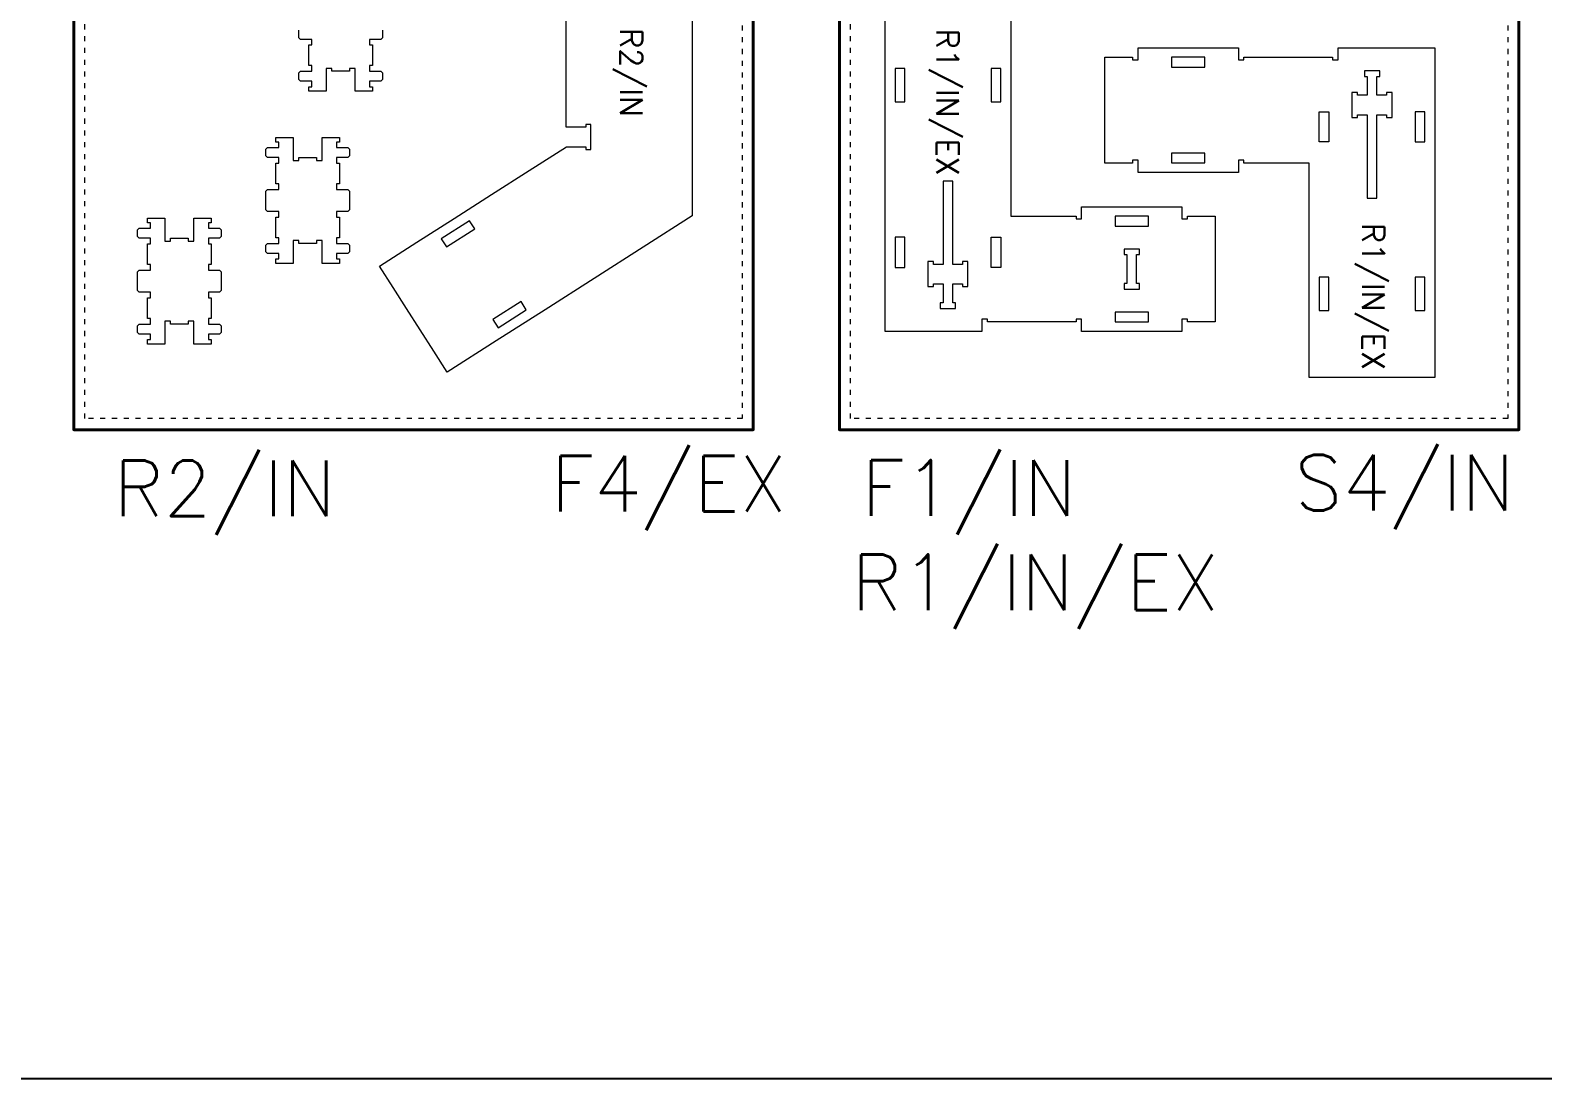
# Model space of a CAD drawing. Header units: millimetres. Extents: x 481 to 28351, y -1147 to 6765.
# Drawn here: x 4012 to 6727, y 2878 to 4761 of the extents above; entities that cross this region are included whole.
import ezdxf

# ---------------------------------------------------------------- set-up
doc = ezdxf.new("R2010")
doc.units = ezdxf.units.MM
doc.linetypes.add('DGN Style 5', pattern=[21.175771, 9.07533, -12.10044])
for name, color, linetype, lineweight in [('00_NOPRINT_TEXT', 7, 'Continuous', 0), ('0_NOPRINT_TOLERANCE', 7, 'DGN Style 5', 0), ('BOARD_18MM_BIRCH-PLY', 73, 'Continuous', 40), ('CUTOUT_18MM_INSIDE', 151, 'Continuous', 0), ('CUTOUT_18MM_OUTSIDE', 201, 'Continuous', 0)]:
    doc.layers.add(name, color=color, linetype=linetype, lineweight=lineweight)
doc.layers.add('1_ANYTOOL_1MMDEEP_INSIDE', color=2, linetype='Continuous')
doc.styles.get("Standard").update_dxf_attribs({"font": 'romans.shx', "bigfont": 'hztxt.shx'})

msp = doc.modelspace()

# ---------------------------------------------------------------- linework, layer by layer
msp.add_lwpolyline([(480.7, 6764.9), (28350.7, 6764.9), (28350.7, 2878.4), (480.7, 2878.4)], close=True)
at = {"layer": '0_NOPRINT_TOLERANCE'}
for points in [[(4109.7, 6463.6), (5289.7, 6463.6), (5289.7, 4063.6), (4109.7, 4063.6)], [(4109.7, 6463.6), (5289.7, 6463.6), (5289.7, 4063.6), (4109.7, 4063.6)], [(5484.3, 6463.6), (6664.3, 6463.6), (6664.3, 4063.6), (5484.3, 4063.6)], [(5484.3, 6463.6), (6664.3, 6463.6), (6664.3, 4063.6), (5484.3, 4063.6)]]:
    msp.add_lwpolyline(points, close=True, dxfattribs=at)
at = {"layer": 'BOARD_18MM_BIRCH-PLY'}
for points in [[(4089.7, 6483.6), (5309.7, 6483.6), (5309.7, 4043.6), (4089.7, 4043.6), (4089.7, 6483.6)], [(5464.3, 6483.6), (6684.3, 6483.6), (6684.3, 4043.6), (5464.3, 4043.6), (5464.3, 6483.6)]]:
    msp.add_lwpolyline(points, dxfattribs=at)
at = {"layer": 'CUTOUT_18MM_INSIDE'}
for points in [[(6060.6, 4712.2), (6060.6, 4708.6), (6060.6, 4705.2), (6060.6, 4701.9), (6060.6, 4698.3), (6060.6, 4694.7), (6072.6, 4694.7), (6084.6, 4694.7), (6096.6, 4694.7), (6108.6, 4694.7), (6120.6, 4694.7), (6120.6, 4698.3), (6120.6, 4701.9), (6120.6, 4705.2), (6120.6, 4708.6), (6120.6, 4712.2), (6108.6, 4712.2), (6096.6, 4712.2), (6084.6, 4712.2), (6072.6, 4712.2)], [(5582, 4632), (5582, 4644), (5582, 4656), (5582, 4668), (5582, 4680), (5582, 4692), (5578.4, 4692), (5575, 4692), (5571.7, 4692), (5568.1, 4692), (5564.5, 4692), (5564.5, 4680), (5564.5, 4668), (5564.5, 4656), (5564.5, 4644), (5564.5, 4632), (5568.1, 4632), (5571.7, 4632), (5575, 4632), (5578.4, 4632)], [(5754, 4632), (5754, 4644), (5754, 4656), (5754, 4668), (5754, 4680), (5754, 4692), (5750.4, 4692), (5747, 4692), (5743.4, 4692), (5740.1, 4692), (5736.5, 4692), (5736.5, 4680), (5736.5, 4668), (5736.5, 4656), (5736.5, 4644), (5736.5, 4632), (5740.1, 4632), (5743.4, 4632), (5747, 4632), (5750.4, 4632)], [(6411.8, 4609), (6411.8, 4595), (6411.8, 4567.5), (6411.8, 4540.5), (6411.8, 4513.5), (6411.8, 4486.5), (6411.8, 4459.5), (6415.4, 4459.5), (6418.7, 4459.5), (6422.1, 4459.5), (6425.7, 4459.5), (6429.3, 4459.5), (6429.3, 4486.5), (6429.3, 4513.5), (6429.3, 4540.5), (6429.3, 4567.5), (6429.3, 4595), (6429.3, 4609), (6435.9, 4609), (6446.5, 4609), (6446.5, 4608), (6446.5, 4607), (6446.5, 4606), (6446.5, 4605), (6446.5, 4604), (6448.5, 4604), (6450.5, 4604), (6452.5, 4604), (6454.5, 4604), (6456.5, 4604), (6456.5, 4613.2), (6456.5, 4622.1), (6456.5, 4630.6), (6456.5, 4639.8), (6456.5, 4649), (6454.5, 4649), (6452.5, 4649), (6450.5, 4649), (6448.5, 4649), (6446.5, 4649), (6446.5, 4648), (6446.5, 4647), (6446.5, 4646), (6446.5, 4645), (6446.5, 4644), (6435.9, 4644), (6429.3, 4644), (6429.3, 4678), (6434.3, 4678), (6434.3, 4688), (6429.3, 4688), (6411.8, 4688), (6406.8, 4688), (6406.8, 4678), (6411.8, 4678), (6411.8, 4644), (6404.9, 4644), (6394.5, 4644), (6394.5, 4645), (6394.5, 4646), (6394.5, 4647), (6394.5, 4648), (6394.5, 4649), (6392.5, 4649), (6390.5, 4649), (6388.5, 4649), (6386.5, 4649), (6384.5, 4649), (6384.5, 4639.8), (6384.5, 4630.6), (6384.5, 4622.1), (6384.5, 4613.2), (6384.5, 4604), (6386.5, 4604), (6388.5, 4604), (6390.5, 4604), (6392.5, 4604), (6394.5, 4604), (6394.5, 4605), (6394.5, 4606), (6394.5, 4607), (6394.5, 4608), (6394.5, 4609), (6404.9, 4609)], [(6325.8, 4560.4), (6325.8, 4571.2), (6325.8, 4582), (6325.8, 4592.8), (6325.8, 4603.6), (6325.8, 4614.4), (6329.4, 4614.4), (6332.7, 4614.4), (6336.3, 4614.4), (6339.7, 4614.4), (6343.3, 4614.4), (6343.3, 4603.6), (6343.3, 4592.8), (6343.3, 4582), (6343.3, 4571.2), (6343.3, 4560.4), (6339.7, 4560.4), (6336.3, 4560.4), (6332.7, 4560.4), (6329.4, 4560.4)], [(6515.3, 4560.4), (6515.3, 4571.2), (6515.3, 4582), (6515.3, 4592.8), (6515.3, 4603.6), (6515.3, 4614.4), (6511.7, 4614.4), (6508.1, 4614.4), (6504.8, 4614.4), (6501.4, 4614.4), (6497.8, 4614.4), (6497.8, 4603.6), (6497.8, 4592.8), (6497.8, 4582), (6497.8, 4571.2), (6497.8, 4560.4), (6501.4, 4560.4), (6504.8, 4560.4), (6508.1, 4560.4), (6511.7, 4560.4)], [(6060.6, 4540.2), (6060.6, 4536.8), (6060.6, 4533.2), (6060.6, 4529.9), (6060.6, 4526.3), (6060.6, 4522.7), (6072.6, 4522.7), (6084.6, 4522.7), (6096.6, 4522.7), (6108.6, 4522.7), (6120.6, 4522.7), (6120.6, 4526.3), (6120.6, 4529.9), (6120.6, 4533.2), (6120.6, 4536.8), (6120.6, 4540.2), (6108.6, 4540.2), (6096.6, 4540.2), (6084.6, 4540.2), (6072.6, 4540.2)], [(5668, 4340.5), (5668, 4354.5), (5668, 4382), (5668, 4409), (5668, 4436), (5668, 4463), (5668, 4490), (5664.4, 4490), (5661, 4490), (5657.7, 4490), (5654.1, 4490), (5650.5, 4490), (5650.5, 4463), (5650.5, 4436), (5650.5, 4409), (5650.5, 4382), (5650.5, 4354.5), (5650.5, 4340.5), (5643.9, 4340.5), (5633.2, 4340.5), (5633.2, 4341.5), (5633.2, 4342.5), (5633.2, 4343.5), (5633.2, 4344.5), (5633.2, 4345.5), (5631.2, 4345.5), (5629.2, 4345.5), (5627.2, 4345.5), (5625.2, 4345.5), (5623.2, 4345.5), (5623.2, 4336.3), (5623.2, 4327.3), (5623.2, 4318.9), (5623.2, 4309.7), (5623.2, 4300.5), (5625.2, 4300.5), (5627.2, 4300.5), (5629.2, 4300.5), (5631.2, 4300.5), (5633.2, 4300.5), (5633.2, 4301.5), (5633.2, 4302.5), (5633.2, 4303.5), (5633.2, 4304.5), (5633.2, 4305.5), (5643.9, 4305.5), (5650.5, 4305.5), (5650.5, 4271.5), (5645.5, 4271.5), (5645.5, 4261.5), (5650.5, 4261.5), (5668, 4261.5), (5673, 4261.5), (5673, 4271.5), (5668, 4271.5), (5668, 4305.5), (5674.8, 4305.5), (5685.2, 4305.5), (5685.2, 4304.5), (5685.2, 4303.5), (5685.2, 4302.5), (5685.2, 4301.5), (5685.2, 4300.5), (5687.2, 4300.5), (5689.2, 4300.5), (5691.2, 4300.5), (5693.2, 4300.5), (5695.2, 4300.5), (5695.2, 4309.7), (5695.2, 4318.9), (5695.2, 4327.3), (5695.2, 4336.3), (5695.2, 4345.5), (5693.2, 4345.5), (5691.2, 4345.5), (5689.2, 4345.5), (5687.2, 4345.5), (5685.2, 4345.5), (5685.2, 4344.5), (5685.2, 4343.5), (5685.2, 4342.5), (5685.2, 4341.5), (5685.2, 4340.5), (5674.8, 4340.5)], [(6019.2, 4409.2), (6019.2, 4412.6), (6019.2, 4416.2), (6019.2, 4419.5), (6019.2, 4423.1), (6019.2, 4426.7), (6007.2, 4426.7), (5995.2, 4426.7), (5983.2, 4426.7), (5971.2, 4426.7), (5959.2, 4426.7), (5959.2, 4423.1), (5959.2, 4419.5), (5959.2, 4416.2), (5959.2, 4412.6), (5959.2, 4409.2), (5971.2, 4409.2), (5983.2, 4409.2), (5995.2, 4409.2), (6007.2, 4409.2)], [(4759, 4371.7), (4809.6, 4404), (4800.2, 4418.7), (4749.6, 4386.4), (4759, 4371.7)], [(5564.5, 4389), (5564.5, 4378.2), (5564.5, 4367.4), (5564.5, 4356.6), (5564.5, 4345.8), (5564.5, 4335), (5568.1, 4335), (5571.7, 4335), (5575, 4335), (5578.4, 4335), (5582, 4335), (5582, 4345.8), (5582, 4356.6), (5582, 4367.4), (5582, 4378.2), (5582, 4389), (5578.4, 4389), (5575, 4389), (5571.7, 4389), (5568.1, 4389)], [(5754, 4389), (5754, 4378.2), (5754, 4367.4), (5754, 4356.6), (5754, 4345.8), (5754, 4335), (5750.4, 4335), (5747, 4335), (5743.4, 4335), (5740.1, 4335), (5736.5, 4335), (5736.5, 4345.8), (5736.5, 4356.6), (5736.5, 4367.4), (5736.5, 4378.2), (5736.5, 4389), (5740.1, 4389), (5743.4, 4389), (5747, 4389), (5750.4, 4389)], [(5975.5, 4358), (5976.5, 4358), (5977.5, 4358), (5978.5, 4358), (5979.5, 4358), (5980.5, 4358), (5980.5, 4347.6), (5980.5, 4337.2), (5980.5, 4326.8), (5980.5, 4316.4), (5980.5, 4306), (5979.5, 4306), (5978.5, 4306), (5977.5, 4306), (5976.5, 4306), (5975.5, 4306), (5975.5, 4304), (5975.5, 4302), (5975.5, 4300), (5975.5, 4298), (5975.5, 4296), (5981.1, 4296), (5986.7, 4296), (5992, 4296), (5997.4, 4296), (6003, 4296), (6003, 4298), (6003, 4300), (6003, 4302), (6003, 4304), (6003, 4306), (6002, 4306), (6001, 4306), (6000, 4306), (5999, 4306), (5998, 4306), (5998, 4316.4), (5998, 4326.8), (5998, 4337.2), (5998, 4347.6), (5998, 4358), (5999, 4358), (6000, 4358), (6001, 4358), (6002, 4358), (6003, 4358), (6003, 4360), (6003, 4362), (6003, 4364), (6003, 4366), (6003, 4368), (5997.4, 4368), (5992, 4368), (5986.7, 4368), (5981.1, 4368), (5975.5, 4368), (5975.5, 4366), (5975.5, 4364), (5975.5, 4362), (5975.5, 4360)], [(6325.8, 4317.4), (6325.8, 4305.4), (6325.8, 4293.4), (6325.8, 4281.4), (6325.8, 4269.4), (6325.8, 4257.4), (6329.4, 4257.4), (6332.8, 4257.4), (6336.4, 4257.4), (6339.7, 4257.4), (6343.3, 4257.4), (6343.3, 4269.4), (6343.3, 4281.4), (6343.3, 4293.4), (6343.3, 4305.4), (6343.3, 4317.4), (6339.7, 4317.4), (6336.4, 4317.4), (6332.8, 4317.4), (6329.4, 4317.4)], [(6497.8, 4317.4), (6497.8, 4305.4), (6497.8, 4293.4), (6497.8, 4281.4), (6497.8, 4269.4), (6497.8, 4257.4), (6501.4, 4257.4), (6504.8, 4257.4), (6508.1, 4257.4), (6511.7, 4257.4), (6515.3, 4257.4), (6515.3, 4269.4), (6515.3, 4281.4), (6515.3, 4293.4), (6515.3, 4305.4), (6515.3, 4317.4), (6511.7, 4317.4), (6508.1, 4317.4), (6504.8, 4317.4), (6501.4, 4317.4)], [(4851.6, 4226.7), (4902.1, 4259), (4892.7, 4273.7), (4842.1, 4241.4), (4851.6, 4226.7)], [(6019.2, 4237.2), (6019.2, 4240.8), (6019.2, 4244.2), (6019.2, 4247.5), (6019.2, 4251.1), (6019.2, 4254.7), (6007.2, 4254.7), (5995.2, 4254.7), (5983.2, 4254.7), (5971.2, 4254.7), (5959.2, 4254.7), (5959.2, 4251.1), (5959.2, 4247.5), (5959.2, 4244.2), (5959.2, 4240.8), (5959.2, 4237.2), (5971.2, 4237.2), (5983.2, 4237.2), (5995.2, 4237.2), (6007.2, 4237.2)]]:
    msp.add_lwpolyline(points, close=True, dxfattribs=at)
at = {"layer": 'CUTOUT_18MM_OUTSIDE'}
for points in [[(5199.8, 4920.4), (5199.8, 4756.1), (5199.8, 4591.8), (5199.8, 4427.4), (5111.9, 4371.3), (5024, 4315.2), (4936.1, 4259), (4848.2, 4202.9), (4760.3, 4146.7), (4736, 4184.8), (4711.6, 4222.9), (4687.3, 4261), (4663, 4299.1), (4638.7, 4337.2), (4705.7, 4380.1), (4772.8, 4422.9), (4840, 4465.8), (4907.2, 4508.8), (4974.5, 4551.7), (4980.8, 4551.7), (4987.8, 4551.7), (4994.8, 4551.7), (5001.8, 4551.7), (5009.3, 4551.7), (5009.3, 4550.2), (5009.3, 4549.2), (5009.3, 4548.2), (5009.3, 4547.2), (5009.3, 4546.7), (5010.8, 4546.7), (5012.8, 4546.7), (5014.8, 4546.7), (5016.8, 4546.7), (5018.3, 4546.7), (5018.3, 4551.8), (5018.3, 4557.4), (5018.3, 4563), (5018.3, 4568.6), (5018.3, 4574.2), (5018.3, 4577), (5018.3, 4580.2), (5018.3, 4583.8), (5018.3, 4587.8), (5018.3, 4591.7), (5016.8, 4591.7), (5014.8, 4591.7), (5012.8, 4591.7), (5010.8, 4591.7), (5009.3, 4591.7), (5009.3, 4591.2), (5009.3, 4590.2), (5009.3, 4589.2), (5009.3, 4588.2), (5009.3, 4586.7), (5001.8, 4586.7), (4994.8, 4586.7), (4987.8, 4586.7), (4980.8, 4586.7), (4973.8, 4586.7), (4973.8, 4719.3), (4973.8, 4851.8)], [(5772.2, 4812), (5772.2, 4735), (5772.2, 4658), (5772.2, 4581), (5772.2, 4504), (5772.2, 4427), (5795.6, 4427), (5819, 4427), (5842.4, 4427), (5865.8, 4427), (5889.2, 4427), (5889.2, 4426), (5889.2, 4425), (5889.2, 4424), (5889.2, 4423), (5889.2, 4422), (5891.2, 4422), (5893.2, 4422), (5895.2, 4422), (5897.2, 4422), (5899.2, 4422), (5899.2, 4426.6), (5899.2, 4431.2), (5899.2, 4435.8), (5899.2, 4440.4), (5899.2, 4444), (5935.2, 4444), (5971.2, 4444), (6007.2, 4444), (6043.2, 4444), (6079.2, 4444), (6079.2, 4440.4), (6079.2, 4435.8), (6079.2, 4431.2), (6079.2, 4426.6), (6079.2, 4422), (6081.2, 4422), (6083.2, 4422), (6085.2, 4422), (6087.2, 4422), (6089.2, 4422), (6089.2, 4423), (6089.2, 4424), (6089.2, 4425), (6089.2, 4426), (6089.2, 4427), (6099.2, 4427), (6109.2, 4427), (6119.2, 4427), (6129.2, 4427), (6139.2, 4427), (6139.2, 4389), (6139.2, 4351), (6139.2, 4313), (6139.2, 4275), (6139.2, 4237), (6129.2, 4237), (6119.2, 4237), (6109.2, 4237), (6099.2, 4237), (6089.2, 4237), (6089.2, 4238), (6089.2, 4239), (6089.2, 4240), (6089.2, 4241), (6089.2, 4242), (6087.2, 4242), (6085.2, 4242), (6083.2, 4242), (6081.2, 4242), (6079.2, 4242), (6079.2, 4237.4), (6079.2, 4232.8), (6079.2, 4228.2), (6079.2, 4224.6), (6079.2, 4220), (6043.2, 4220), (6007.2, 4220), (5971.2, 4220), (5935.2, 4220), (5899.2, 4220), (5899.2, 4224.6), (5899.2, 4228.2), (5899.2, 4232.8), (5899.2, 4237.4), (5899.2, 4242), (5897.2, 4242), (5895.2, 4242), (5893.2, 4242), (5891.2, 4242), (5889.2, 4242), (5889.2, 4241), (5889.2, 4240), (5889.2, 4239), (5889.2, 4238), (5889.2, 4237), (5857.4, 4237), (5825.6, 4237), (5793.8, 4237), (5762, 4237), (5730.2, 4237), (5730.2, 4238), (5730.2, 4239), (5730.2, 4240), (5730.2, 4241), (5730.2, 4242), (5728.2, 4242), (5726.2, 4242), (5724.2, 4242), (5722.2, 4242), (5720.2, 4242), (5720.2, 4237.4), (5720.2, 4232.8), (5720.2, 4229.2), (5720.2, 4224.6), (5720.2, 4220), (5685.4, 4220), (5650.6, 4220), (5615.8, 4220), (5581, 4220), (5546.2, 4220), (5546.2, 4337.6), (5546.2, 4456.2), (5546.2, 4574.8), (5546.2, 4693.4), (5546.2, 4812)], [(4643.9, 4760.9), (4643.9, 4757.5), (4643.9, 4754.1), (4643.9, 4750.7), (4643.9, 4747.3), (4643.3, 4746.7), (4642.7, 4746.1), (4642.1, 4745.5), (4641.5, 4744.9), (4640.9, 4744.3), (4636.9, 4744.3), (4632.9, 4744.3), (4628.9, 4744.3), (4624.9, 4744.3), (4620.9, 4744.3), (4620.9, 4742.3), (4620.9, 4740.3), (4620.9, 4738.3), (4620.9, 4736.3), (4620.9, 4734.3), (4621.9, 4734.3), (4622.9, 4734.3), (4623.9, 4734.3), (4624.9, 4734.3), (4625.9, 4734.3), (4625.9, 4726.9), (4625.9, 4719.5), (4625.9, 4712.1), (4625.9, 4704.7), (4625.9, 4697.3), (4624.9, 4697.3), (4623.9, 4697.3), (4622.9, 4697.3), (4621.9, 4697.3), (4620.9, 4697.3), (4620.9, 4695.3), (4620.9, 4693.3), (4620.9, 4691.3), (4620.9, 4689.3), (4620.9, 4687.3), (4624.9, 4687.3), (4628.9, 4687.3), (4632.9, 4687.3), (4636.9, 4687.3), (4640.9, 4687.3), (4641.5, 4686.7), (4642.1, 4686.1), (4642.7, 4685.5), (4643.3, 4684.9), (4643.9, 4684.3), (4643.9, 4681.9), (4643.9, 4679.5), (4643.9, 4677.1), (4643.9, 4674.7), (4643.9, 4672.3), (4643.3, 4671.7), (4642.7, 4671.1), (4642.1, 4670.5), (4641.5, 4669.9), (4640.9, 4669.3), (4636.9, 4669.3), (4632.9, 4669.3), (4628.9, 4669.3), (4624.9, 4669.3), (4620.9, 4669.3), (4620.9, 4667.3), (4620.9, 4665.3), (4620.9, 4663.3), (4620.9, 4661.3), (4620.9, 4659.3), (4621.9, 4659.3), (4622.9, 4659.3), (4623.9, 4659.3), (4624.9, 4659.3), (4625.9, 4659.3), (4625.9, 4657.7), (4625.9, 4656.1), (4625.9, 4654.5), (4625.9, 4652.9), (4625.9, 4651.3), (4619.7, 4651.3), (4613.5, 4651.3), (4607.3, 4651.3), (4601.1, 4651.3), (4594.9, 4651.3), (4594.9, 4659.5), (4594.9, 4667.7), (4594.9, 4675.9), (4594.9, 4684.1), (4594.9, 4692.3), (4592.9, 4692.3), (4590.9, 4692.3), (4588.9, 4692.3), (4586.9, 4692.3), (4584.9, 4692.3), (4584.9, 4691.3), (4584.9, 4690.3), (4584.9, 4689.3), (4584.9, 4688.3), (4584.9, 4687.3), (4578.5, 4687.3), (4572.1, 4687.3), (4565.7, 4687.3), (4559.3, 4687.3), (4552.9, 4687.3), (4552.9, 4688.3), (4552.9, 4689.3), (4552.9, 4690.3), (4552.9, 4691.3), (4552.9, 4692.3), (4550.9, 4692.3), (4548.9, 4692.3), (4546.9, 4692.3), (4544.9, 4692.3), (4542.9, 4692.3), (4542.9, 4684.1), (4542.9, 4675.9), (4542.9, 4667.7), (4542.9, 4659.5), (4542.9, 4651.3), (4536.7, 4651.3), (4530.5, 4651.3), (4524.3, 4651.3), (4518.1, 4651.3), (4511.9, 4651.3), (4511.9, 4652.9), (4511.9, 4654.5), (4511.9, 4656.1), (4511.9, 4657.7), (4511.9, 4659.3), (4512.9, 4659.3), (4513.9, 4659.3), (4514.9, 4659.3), (4515.9, 4659.3), (4516.9, 4659.3), (4516.9, 4661.3), (4516.9, 4663.3), (4516.9, 4665.3), (4516.9, 4667.3), (4516.9, 4669.3), (4512.9, 4669.3), (4508.9, 4669.3), (4504.9, 4669.3), (4500.9, 4669.3), (4496.9, 4669.3), (4496.3, 4669.9), (4495.7, 4670.5), (4495.1, 4671.1), (4494.5, 4671.7), (4493.9, 4672.3), (4493.9, 4674.7), (4493.9, 4677.1), (4493.9, 4679.5), (4493.9, 4681.9), (4493.9, 4684.3), (4494.5, 4684.9), (4495.1, 4685.5), (4495.7, 4686.1), (4496.3, 4686.7), (4496.9, 4687.3), (4500.9, 4687.3), (4504.9, 4687.3), (4508.9, 4687.3), (4512.9, 4687.3), (4516.9, 4687.3), (4516.9, 4689.3), (4516.9, 4691.3), (4516.9, 4693.3), (4516.9, 4695.3), (4516.9, 4697.3), (4515.9, 4697.3), (4514.9, 4697.3), (4513.9, 4697.3), (4512.9, 4697.3), (4511.9, 4697.3), (4511.9, 4704.7), (4511.9, 4712.1), (4511.9, 4719.5), (4511.9, 4726.9), (4511.9, 4734.3), (4512.9, 4734.3), (4513.9, 4734.3), (4514.9, 4734.3), (4515.9, 4734.3), (4516.9, 4734.3), (4516.9, 4736.3), (4516.9, 4738.3), (4516.9, 4740.3), (4516.9, 4742.3), (4516.9, 4744.3), (4512.9, 4744.3), (4508.9, 4744.3), (4504.9, 4744.3), (4500.9, 4744.3), (4496.9, 4744.3), (4496.3, 4744.9), (4495.7, 4745.5), (4495.1, 4746.1), (4494.5, 4746.7), (4493.9, 4747.3), (4493.9, 4750.7), (4493.9, 4754.1), (4493.9, 4757.5), (4493.9, 4760.9)]]:
    msp.add_lwpolyline(points, dxfattribs=at)
for points in [[(5940.6, 4712.4), (5950.6, 4712.4), (5960.6, 4712.4), (5970.6, 4712.4), (5980.6, 4712.4), (5990.6, 4712.4), (5990.6, 4711.4), (5990.6, 4710.4), (5990.6, 4709.4), (5990.6, 4708.4), (5990.6, 4707.4), (5992.6, 4707.4), (5994.6, 4707.4), (5996.6, 4707.4), (5998.6, 4707.4), (6000.6, 4707.4), (6000.6, 4712), (6000.6, 4716.6), (6000.6, 4721.2), (6000.6, 4724.8), (6000.6, 4729.4), (6036.6, 4729.4), (6072.6, 4729.4), (6108.6, 4729.4), (6144.6, 4729.4), (6180.6, 4729.4), (6180.6, 4724.8), (6180.6, 4721.2), (6180.6, 4716.6), (6180.6, 4712), (6180.6, 4707.4), (6182.6, 4707.4), (6184.6, 4707.4), (6186.6, 4707.4), (6188.6, 4707.4), (6190.6, 4707.4), (6190.6, 4708.4), (6190.6, 4709.4), (6190.6, 4710.4), (6190.6, 4711.4), (6190.6, 4712.4), (6222.4, 4712.4), (6254.2, 4712.4), (6286, 4712.4), (6317.8, 4712.4), (6349.6, 4712.4), (6349.6, 4711.4), (6349.6, 4710.4), (6349.6, 4709.4), (6349.6, 4708.4), (6349.6, 4707.4), (6351.6, 4707.4), (6353.6, 4707.4), (6355.6, 4707.4), (6357.6, 4707.4), (6359.6, 4707.4), (6359.6, 4712), (6359.6, 4716.6), (6359.6, 4720.2), (6359.6, 4724.8), (6359.6, 4729.4), (6394.4, 4729.4), (6429.2, 4729.4), (6464, 4729.4), (6498.8, 4729.4), (6533.6, 4729.4), (6533.6, 4611.8), (6533.6, 4493.2), (6533.6, 4374.6), (6533.6, 4256), (6533.6, 4137.4), (6488.4, 4137.4), (6443.2, 4137.4), (6398, 4137.4), (6352.8, 4137.4), (6307.6, 4137.4), (6307.6, 4214.4), (6307.6, 4291.4), (6307.6, 4368.4), (6307.6, 4445.4), (6307.6, 4522.4), (6284.2, 4522.4), (6260.8, 4522.4), (6237.4, 4522.4), (6214, 4522.4), (6190.6, 4522.4), (6190.6, 4523.4), (6190.6, 4524.4), (6190.6, 4525.4), (6190.6, 4526.4), (6190.6, 4527.4), (6188.6, 4527.4), (6186.6, 4527.4), (6184.6, 4527.4), (6182.6, 4527.4), (6180.6, 4527.4), (6180.6, 4522.8), (6180.6, 4518.2), (6180.6, 4513.6), (6180.6, 4509), (6180.6, 4505.4), (6144.6, 4505.4), (6108.6, 4505.4), (6072.6, 4505.4), (6036.6, 4505.4), (6000.6, 4505.4), (6000.6, 4509), (6000.6, 4513.6), (6000.6, 4518.2), (6000.6, 4522.8), (6000.6, 4527.4), (5998.6, 4527.4), (5996.6, 4527.4), (5994.6, 4527.4), (5992.6, 4527.4), (5990.6, 4527.4), (5990.6, 4526.4), (5990.6, 4525.4), (5990.6, 4524.4), (5990.6, 4523.4), (5990.6, 4522.4), (5980.6, 4522.4), (5970.6, 4522.4), (5960.6, 4522.4), (5950.6, 4522.4), (5940.6, 4522.4), (5940.6, 4560.4), (5940.6, 4598.4), (5940.6, 4636.4), (5940.6, 4674.4)], [(4434.7, 4438.1), (4434.7, 4441.5), (4434.7, 4444.9), (4434.7, 4448.3), (4434.7, 4451.7), (4434.7, 4455.1), (4434.7, 4458.5), (4434.7, 4461.9), (4434.7, 4465.3), (4434.7, 4468.7), (4434.7, 4472.1), (4435.3, 4472.7), (4435.9, 4473.3), (4436.5, 4473.9), (4437.1, 4474.5), (4437.7, 4475.1), (4441.7, 4475.1), (4445.7, 4475.1), (4449.7, 4475.1), (4453.7, 4475.1), (4457.7, 4475.1), (4457.7, 4477.1), (4457.7, 4479.1), (4457.7, 4481.1), (4457.7, 4483.1), (4457.7, 4485.1), (4456.7, 4485.1), (4455.7, 4485.1), (4454.7, 4485.1), (4453.7, 4485.1), (4452.7, 4485.1), (4452.7, 4492.5), (4452.7, 4499.9), (4452.7, 4507.3), (4452.7, 4514.7), (4452.7, 4522.1), (4453.7, 4522.1), (4454.7, 4522.1), (4455.7, 4522.1), (4456.7, 4522.1), (4457.7, 4522.1), (4457.7, 4524.1), (4457.7, 4526.1), (4457.7, 4528.1), (4457.7, 4530.1), (4457.7, 4532.1), (4453.7, 4532.1), (4449.7, 4532.1), (4445.7, 4532.1), (4441.7, 4532.1), (4437.7, 4532.1), (4437.1, 4532.7), (4436.5, 4533.3), (4435.9, 4533.9), (4435.3, 4534.5), (4434.7, 4535.1), (4434.7, 4537.5), (4434.7, 4539.9), (4434.7, 4542.3), (4434.7, 4544.7), (4434.7, 4547.1), (4435.3, 4547.7), (4435.9, 4548.3), (4436.5, 4548.9), (4437.1, 4549.5), (4437.7, 4550.1), (4441.7, 4550.1), (4445.7, 4550.1), (4449.7, 4550.1), (4453.7, 4550.1), (4457.7, 4550.1), (4457.7, 4552.1), (4457.7, 4554.1), (4457.7, 4556.1), (4457.7, 4558.1), (4457.7, 4560.1), (4456.7, 4560.1), (4455.7, 4560.1), (4454.7, 4560.1), (4453.7, 4560.1), (4452.7, 4560.1), (4452.7, 4561.7), (4452.7, 4563.3), (4452.7, 4564.9), (4452.7, 4566.5), (4452.7, 4568.1), (4458.9, 4568.1), (4465.1, 4568.1), (4471.3, 4568.1), (4477.5, 4568.1), (4483.7, 4568.1), (4483.7, 4559.9), (4483.7, 4551.7), (4483.7, 4543.5), (4483.7, 4535.3), (4483.7, 4527.1), (4485.7, 4527.1), (4487.7, 4527.1), (4489.7, 4527.1), (4491.7, 4527.1), (4493.7, 4527.1), (4493.7, 4528.1), (4493.7, 4529.1), (4493.7, 4530.1), (4493.7, 4531.1), (4493.7, 4532.1), (4500.1, 4532.1), (4506.5, 4532.1), (4512.9, 4532.1), (4519.3, 4532.1), (4525.7, 4532.1), (4525.7, 4531.1), (4525.7, 4530.1), (4525.7, 4529.1), (4525.7, 4528.1), (4525.7, 4527.1), (4527.7, 4527.1), (4529.7, 4527.1), (4531.7, 4527.1), (4533.7, 4527.1), (4535.7, 4527.1), (4535.7, 4535.3), (4535.7, 4543.5), (4535.7, 4551.7), (4535.7, 4559.9), (4535.7, 4568.1), (4541.9, 4568.1), (4548.1, 4568.1), (4554.3, 4568.1), (4560.5, 4568.1), (4566.7, 4568.1), (4566.7, 4566.5), (4566.7, 4564.9), (4566.7, 4563.3), (4566.7, 4561.7), (4566.7, 4560.1), (4565.7, 4560.1), (4564.7, 4560.1), (4563.7, 4560.1), (4562.7, 4560.1), (4561.7, 4560.1), (4561.7, 4558.1), (4561.7, 4556.1), (4561.7, 4554.1), (4561.7, 4552.1), (4561.7, 4550.1), (4565.7, 4550.1), (4569.7, 4550.1), (4573.7, 4550.1), (4577.7, 4550.1), (4581.7, 4550.1), (4582.3, 4549.5), (4582.9, 4548.9), (4583.5, 4548.3), (4584.1, 4547.7), (4584.7, 4547.1), (4584.7, 4544.7), (4584.7, 4542.3), (4584.7, 4539.9), (4584.7, 4537.5), (4584.7, 4535.1), (4584.1, 4534.5), (4583.5, 4533.9), (4582.9, 4533.3), (4582.3, 4532.7), (4581.7, 4532.1), (4577.7, 4532.1), (4573.7, 4532.1), (4569.7, 4532.1), (4565.7, 4532.1), (4561.7, 4532.1), (4561.7, 4530.1), (4561.7, 4528.1), (4561.7, 4526.1), (4561.7, 4524.1), (4561.7, 4522.1), (4562.7, 4522.1), (4563.7, 4522.1), (4564.7, 4522.1), (4565.7, 4522.1), (4566.7, 4522.1), (4566.7, 4514.7), (4566.7, 4507.3), (4566.7, 4499.9), (4566.7, 4492.5), (4566.7, 4485.1), (4565.7, 4485.1), (4564.7, 4485.1), (4563.7, 4485.1), (4562.7, 4485.1), (4561.7, 4485.1), (4561.7, 4483.1), (4561.7, 4481.1), (4561.7, 4479.1), (4561.7, 4477.1), (4561.7, 4475.1), (4565.7, 4475.1), (4569.7, 4475.1), (4573.7, 4475.1), (4577.7, 4475.1), (4581.7, 4475.1), (4582.3, 4474.5), (4582.9, 4473.9), (4583.5, 4473.3), (4584.1, 4472.7), (4584.7, 4472.1), (4584.7, 4468.7), (4584.7, 4465.3), (4584.7, 4461.9), (4584.7, 4458.5), (4584.7, 4455.1), (4584.7, 4451.7), (4584.7, 4448.3), (4584.7, 4444.9), (4584.7, 4441.5), (4584.7, 4438.1), (4584.1, 4437.5), (4583.5, 4436.9), (4582.9, 4436.3), (4582.3, 4435.7), (4581.7, 4435.1), (4577.7, 4435.1), (4573.7, 4435.1), (4569.7, 4435.1), (4565.7, 4435.1), (4561.7, 4435.1), (4561.7, 4433.1), (4561.7, 4431.1), (4561.7, 4429.1), (4561.7, 4427.1), (4561.7, 4425.1), (4562.7, 4425.1), (4563.7, 4425.1), (4564.7, 4425.1), (4565.7, 4425.1), (4566.7, 4425.1), (4566.7, 4417.7), (4566.7, 4410.3), (4566.7, 4402.9), (4566.7, 4395.5), (4566.7, 4388.1), (4565.7, 4388.1), (4564.7, 4388.1), (4563.7, 4388.1), (4562.7, 4388.1), (4561.7, 4388.1), (4561.7, 4386.1), (4561.7, 4384.1), (4561.7, 4382.1), (4561.7, 4380.1), (4561.7, 4378.1), (4565.7, 4378.1), (4569.7, 4378.1), (4573.7, 4378.1), (4577.7, 4378.1), (4581.7, 4378.1), (4582.3, 4377.5), (4582.9, 4376.9), (4583.5, 4376.3), (4584.1, 4375.7), (4584.7, 4375.1), (4584.7, 4372.7), (4584.7, 4370.3), (4584.7, 4367.9), (4584.7, 4365.5), (4584.7, 4363.1), (4584.1, 4362.5), (4583.5, 4361.9), (4582.9, 4361.3), (4582.3, 4360.7), (4581.7, 4360.1), (4577.7, 4360.1), (4573.7, 4360.1), (4569.7, 4360.1), (4565.7, 4360.1), (4561.7, 4360.1), (4561.7, 4358.1), (4561.7, 4356.1), (4561.7, 4354.1), (4561.7, 4352.1), (4561.7, 4350.1), (4562.7, 4350.1), (4563.7, 4350.1), (4564.7, 4350.1), (4565.7, 4350.1), (4566.7, 4350.1), (4566.7, 4348.5), (4566.7, 4346.9), (4566.7, 4345.3), (4566.7, 4343.7), (4566.7, 4342.1), (4560.5, 4342.1), (4554.3, 4342.1), (4548.1, 4342.1), (4541.9, 4342.1), (4535.7, 4342.1), (4535.7, 4350.3), (4535.7, 4358.5), (4535.7, 4366.7), (4535.7, 4374.9), (4535.7, 4383.1), (4533.7, 4383.1), (4531.7, 4383.1), (4529.7, 4383.1), (4527.7, 4383.1), (4525.7, 4383.1), (4525.7, 4382.1), (4525.7, 4381.1), (4525.7, 4380.1), (4525.7, 4379.1), (4525.7, 4378.1), (4519.3, 4378.1), (4512.9, 4378.1), (4506.5, 4378.1), (4500.1, 4378.1), (4493.7, 4378.1), (4493.7, 4379.1), (4493.7, 4380.1), (4493.7, 4381.1), (4493.7, 4382.1), (4493.7, 4383.1), (4491.7, 4383.1), (4489.7, 4383.1), (4487.7, 4383.1), (4485.7, 4383.1), (4483.7, 4383.1), (4483.7, 4374.9), (4483.7, 4366.7), (4483.7, 4358.5), (4483.7, 4350.3), (4483.7, 4342.1), (4477.5, 4342.1), (4471.3, 4342.1), (4465.1, 4342.1), (4458.9, 4342.1), (4452.7, 4342.1), (4452.7, 4343.7), (4452.7, 4345.3), (4452.7, 4346.9), (4452.7, 4348.5), (4452.7, 4350.1), (4453.7, 4350.1), (4454.7, 4350.1), (4455.7, 4350.1), (4456.7, 4350.1), (4457.7, 4350.1), (4457.7, 4352.1), (4457.7, 4354.1), (4457.7, 4356.1), (4457.7, 4358.1), (4457.7, 4360.1), (4453.7, 4360.1), (4449.7, 4360.1), (4445.7, 4360.1), (4441.7, 4360.1), (4437.7, 4360.1), (4437.1, 4360.7), (4436.5, 4361.3), (4435.9, 4361.9), (4435.3, 4362.5), (4434.7, 4363.1), (4434.7, 4365.5), (4434.7, 4367.9), (4434.7, 4370.3), (4434.7, 4372.7), (4434.7, 4375.1), (4435.3, 4375.7), (4435.9, 4376.3), (4436.5, 4376.9), (4437.1, 4377.5), (4437.7, 4378.1), (4441.7, 4378.1), (4445.7, 4378.1), (4449.7, 4378.1), (4453.7, 4378.1), (4457.7, 4378.1), (4457.7, 4380.1), (4457.7, 4382.1), (4457.7, 4384.1), (4457.7, 4386.1), (4457.7, 4388.1), (4456.7, 4388.1), (4455.7, 4388.1), (4454.7, 4388.1), (4453.7, 4388.1), (4452.7, 4388.1), (4452.7, 4395.5), (4452.7, 4402.9), (4452.7, 4410.3), (4452.7, 4417.7), (4452.7, 4425.1), (4453.7, 4425.1), (4454.7, 4425.1), (4455.7, 4425.1), (4456.7, 4425.1), (4457.7, 4425.1), (4457.7, 4427.1), (4457.7, 4429.1), (4457.7, 4431.1), (4457.7, 4433.1), (4457.7, 4435.1), (4453.7, 4435.1), (4449.7, 4435.1), (4445.7, 4435.1), (4441.7, 4435.1), (4437.7, 4435.1), (4437.1, 4435.7), (4436.5, 4436.3), (4435.9, 4436.9), (4435.3, 4437.5)], [(4204.4, 4293.3), (4204.4, 4296.7), (4204.4, 4300.1), (4204.4, 4303.5), (4204.4, 4306.9), (4204.4, 4310.3), (4204.4, 4313.7), (4204.4, 4317.1), (4204.4, 4320.5), (4204.4, 4323.9), (4204.4, 4327.3), (4205, 4327.9), (4205.6, 4328.5), (4206.2, 4329.1), (4206.8, 4329.7), (4207.4, 4330.3), (4211.4, 4330.3), (4215.4, 4330.3), (4219.4, 4330.3), (4223.4, 4330.3), (4227.4, 4330.3), (4227.4, 4332.3), (4227.4, 4334.3), (4227.4, 4336.3), (4227.4, 4338.3), (4227.4, 4340.3), (4226.4, 4340.3), (4225.4, 4340.3), (4224.4, 4340.3), (4223.4, 4340.3), (4222.4, 4340.3), (4222.4, 4347.7), (4222.4, 4355.1), (4222.4, 4362.5), (4222.4, 4369.9), (4222.4, 4377.3), (4223.4, 4377.3), (4224.4, 4377.3), (4225.4, 4377.3), (4226.4, 4377.3), (4227.4, 4377.3), (4227.4, 4379.3), (4227.4, 4381.3), (4227.4, 4383.3), (4227.4, 4385.3), (4227.4, 4387.3), (4223.4, 4387.3), (4219.4, 4387.3), (4215.4, 4387.3), (4211.4, 4387.3), (4207.4, 4387.3), (4206.8, 4387.9), (4206.2, 4388.5), (4205.6, 4389.1), (4205, 4389.7), (4204.4, 4390.3), (4204.4, 4392.7), (4204.4, 4395.1), (4204.4, 4397.5), (4204.4, 4399.9), (4204.4, 4402.3), (4205, 4402.9), (4205.6, 4403.5), (4206.2, 4404.1), (4206.8, 4404.7), (4207.4, 4405.3), (4211.4, 4405.3), (4215.4, 4405.3), (4219.4, 4405.3), (4223.4, 4405.3), (4227.4, 4405.3), (4227.4, 4407.3), (4227.4, 4409.3), (4227.4, 4411.3), (4227.4, 4413.3), (4227.4, 4415.3), (4226.4, 4415.3), (4225.4, 4415.3), (4224.4, 4415.3), (4223.4, 4415.3), (4222.4, 4415.3), (4222.4, 4416.9), (4222.4, 4418.5), (4222.4, 4420.1), (4222.4, 4421.7), (4222.4, 4423.3), (4228.6, 4423.3), (4234.8, 4423.3), (4241, 4423.3), (4247.2, 4423.3), (4253.4, 4423.3), (4253.4, 4415.1), (4253.4, 4406.9), (4253.4, 4398.7), (4253.4, 4390.5), (4253.4, 4382.3), (4255.4, 4382.3), (4257.4, 4382.3), (4259.4, 4382.3), (4261.4, 4382.3), (4263.4, 4382.3), (4263.4, 4383.3), (4263.4, 4384.3), (4263.4, 4385.3), (4263.4, 4386.3), (4263.4, 4387.3), (4269.8, 4387.3), (4276.2, 4387.3), (4282.6, 4387.3), (4289, 4387.3), (4295.4, 4387.3), (4295.4, 4386.3), (4295.4, 4385.3), (4295.4, 4384.3), (4295.4, 4383.3), (4295.4, 4382.3), (4297.4, 4382.3), (4299.4, 4382.3), (4301.4, 4382.3), (4303.4, 4382.3), (4305.4, 4382.3), (4305.4, 4390.5), (4305.4, 4398.7), (4305.4, 4406.9), (4305.4, 4415.1), (4305.4, 4423.3), (4311.6, 4423.3), (4317.8, 4423.3), (4324, 4423.3), (4330.2, 4423.3), (4336.4, 4423.3), (4336.4, 4421.7), (4336.4, 4420.1), (4336.4, 4418.5), (4336.4, 4416.9), (4336.4, 4415.3), (4335.4, 4415.3), (4334.4, 4415.3), (4333.4, 4415.3), (4332.4, 4415.3), (4331.4, 4415.3), (4331.4, 4413.3), (4331.4, 4411.3), (4331.4, 4409.3), (4331.4, 4407.3), (4331.4, 4405.3), (4335.4, 4405.3), (4339.4, 4405.3), (4343.4, 4405.3), (4347.4, 4405.3), (4351.4, 4405.3), (4352, 4404.7), (4352.6, 4404.1), (4353.2, 4403.5), (4353.8, 4402.9), (4354.4, 4402.3), (4354.4, 4399.9), (4354.4, 4397.5), (4354.4, 4395.1), (4354.4, 4392.7), (4354.4, 4390.3), (4353.8, 4389.7), (4353.2, 4389.1), (4352.6, 4388.5), (4352, 4387.9), (4351.4, 4387.3), (4347.4, 4387.3), (4343.4, 4387.3), (4339.4, 4387.3), (4335.4, 4387.3), (4331.4, 4387.3), (4331.4, 4385.3), (4331.4, 4383.3), (4331.4, 4381.3), (4331.4, 4379.3), (4331.4, 4377.3), (4332.4, 4377.3), (4333.4, 4377.3), (4334.4, 4377.3), (4335.4, 4377.3), (4336.4, 4377.3), (4336.4, 4369.9), (4336.4, 4362.5), (4336.4, 4355.1), (4336.4, 4347.7), (4336.4, 4340.3), (4335.4, 4340.3), (4334.4, 4340.3), (4333.4, 4340.3), (4332.4, 4340.3), (4331.4, 4340.3), (4331.4, 4338.3), (4331.4, 4336.3), (4331.4, 4334.3), (4331.4, 4332.3), (4331.4, 4330.3), (4335.4, 4330.3), (4339.4, 4330.3), (4343.4, 4330.3), (4347.4, 4330.3), (4351.4, 4330.3), (4352, 4329.7), (4352.6, 4329.1), (4353.2, 4328.5), (4353.8, 4327.9), (4354.4, 4327.3), (4354.4, 4323.9), (4354.4, 4320.5), (4354.4, 4317.1), (4354.4, 4313.7), (4354.4, 4310.3), (4354.4, 4306.9), (4354.4, 4303.5), (4354.4, 4300.1), (4354.4, 4296.7), (4354.4, 4293.3), (4353.8, 4292.7), (4353.2, 4292.1), (4352.6, 4291.5), (4352, 4290.9), (4351.4, 4290.3), (4347.4, 4290.3), (4343.4, 4290.3), (4339.4, 4290.3), (4335.4, 4290.3), (4331.4, 4290.3), (4331.4, 4288.3), (4331.4, 4286.3), (4331.4, 4284.3), (4331.4, 4282.3), (4331.4, 4280.3), (4332.4, 4280.3), (4333.4, 4280.3), (4334.4, 4280.3), (4335.4, 4280.3), (4336.4, 4280.3), (4336.4, 4272.9), (4336.4, 4265.5), (4336.4, 4258.1), (4336.4, 4250.7), (4336.4, 4243.3), (4335.4, 4243.3), (4334.4, 4243.3), (4333.4, 4243.3), (4332.4, 4243.3), (4331.4, 4243.3), (4331.4, 4241.3), (4331.4, 4239.3), (4331.4, 4237.3), (4331.4, 4235.3), (4331.4, 4233.3), (4335.4, 4233.3), (4339.4, 4233.3), (4343.4, 4233.3), (4347.4, 4233.3), (4351.4, 4233.3), (4352, 4232.7), (4352.6, 4232.1), (4353.2, 4231.5), (4353.8, 4230.9), (4354.4, 4230.3), (4354.4, 4227.9), (4354.4, 4225.5), (4354.4, 4223.1), (4354.4, 4220.7), (4354.4, 4218.3), (4353.8, 4217.7), (4353.2, 4217.1), (4352.6, 4216.5), (4352, 4215.9), (4351.4, 4215.3), (4347.4, 4215.3), (4343.4, 4215.3), (4339.4, 4215.3), (4335.4, 4215.3), (4331.4, 4215.3), (4331.4, 4213.3), (4331.4, 4211.3), (4331.4, 4209.3), (4331.4, 4207.3), (4331.4, 4205.3), (4332.4, 4205.3), (4333.4, 4205.3), (4334.4, 4205.3), (4335.4, 4205.3), (4336.4, 4205.3), (4336.4, 4203.7), (4336.4, 4202.1), (4336.4, 4200.5), (4336.4, 4198.9), (4336.4, 4197.3), (4330.2, 4197.3), (4324, 4197.3), (4317.8, 4197.3), (4311.6, 4197.3), (4305.4, 4197.3), (4305.4, 4205.5), (4305.4, 4213.7), (4305.4, 4221.9), (4305.4, 4230.1), (4305.4, 4238.3), (4303.4, 4238.3), (4301.4, 4238.3), (4299.4, 4238.3), (4297.4, 4238.3), (4295.4, 4238.3), (4295.4, 4237.3), (4295.4, 4236.3), (4295.4, 4235.3), (4295.4, 4234.3), (4295.4, 4233.3), (4289, 4233.3), (4282.6, 4233.3), (4276.2, 4233.3), (4269.8, 4233.3), (4263.4, 4233.3), (4263.4, 4234.3), (4263.4, 4235.3), (4263.4, 4236.3), (4263.4, 4237.3), (4263.4, 4238.3), (4261.4, 4238.3), (4259.4, 4238.3), (4257.4, 4238.3), (4255.4, 4238.3), (4253.4, 4238.3), (4253.4, 4230.1), (4253.4, 4221.9), (4253.4, 4213.7), (4253.4, 4205.5), (4253.4, 4197.3), (4247.2, 4197.3), (4241, 4197.3), (4234.8, 4197.3), (4228.6, 4197.3), (4222.4, 4197.3), (4222.4, 4198.9), (4222.4, 4200.5), (4222.4, 4202.1), (4222.4, 4203.7), (4222.4, 4205.3), (4223.4, 4205.3), (4224.4, 4205.3), (4225.4, 4205.3), (4226.4, 4205.3), (4227.4, 4205.3), (4227.4, 4207.3), (4227.4, 4209.3), (4227.4, 4211.3), (4227.4, 4213.3), (4227.4, 4215.3), (4223.4, 4215.3), (4219.4, 4215.3), (4215.4, 4215.3), (4211.4, 4215.3), (4207.4, 4215.3), (4206.8, 4215.9), (4206.2, 4216.5), (4205.6, 4217.1), (4205, 4217.7), (4204.4, 4218.3), (4204.4, 4220.7), (4204.4, 4223.1), (4204.4, 4225.5), (4204.4, 4227.9), (4204.4, 4230.3), (4205, 4230.9), (4205.6, 4231.5), (4206.2, 4232.1), (4206.8, 4232.7), (4207.4, 4233.3), (4211.4, 4233.3), (4215.4, 4233.3), (4219.4, 4233.3), (4223.4, 4233.3), (4227.4, 4233.3), (4227.4, 4235.3), (4227.4, 4237.3), (4227.4, 4239.3), (4227.4, 4241.3), (4227.4, 4243.3), (4226.4, 4243.3), (4225.4, 4243.3), (4224.4, 4243.3), (4223.4, 4243.3), (4222.4, 4243.3), (4222.4, 4250.7), (4222.4, 4258.1), (4222.4, 4265.5), (4222.4, 4272.9), (4222.4, 4280.3), (4223.4, 4280.3), (4224.4, 4280.3), (4225.4, 4280.3), (4226.4, 4280.3), (4227.4, 4280.3), (4227.4, 4282.3), (4227.4, 4284.3), (4227.4, 4286.3), (4227.4, 4288.3), (4227.4, 4290.3), (4223.4, 4290.3), (4219.4, 4290.3), (4215.4, 4290.3), (4211.4, 4290.3), (4207.4, 4290.3), (4206.8, 4290.9), (4206.2, 4291.5), (4205.6, 4292.1), (4205, 4292.7)]]:
    msp.add_lwpolyline(points, close=True, dxfattribs=at)

# ---------------------------------------------------------------- texts
at = {"layer": '00_NOPRINT_TEXT', "char_height": 100, "width": 408.414, "attachment_point": 1}
for s, insert in [('R2/IN', (4161.3, 3988.4)), ('F4/EX', (4946.2, 3996.7)), ('F1/IN', (5504.1, 3989)), ('S4/IN', (6281.7, 3998.4)), ('R1/IN/EX', (5486.5, 3819.6))]:
    msp.add_mtext(s, dxfattribs=dict(at, insert=insert))
at = {"layer": '1_ANYTOOL_1MMDEEP_INSIDE'}
for p in [(5638.5, 4763.4), (6403.1, 4414.9)]:
    msp.add_text('R1/IN/EX', height=40, rotation=270, dxfattribs=at).set_placement(p)
at = {"layer": '1_ANYTOOL_1MMDEEP_INSIDE', "insert": (5111, 4764.5), "char_height": 40, "width": 408.414, "attachment_point": 1, "rotation": 270}
msp.add_mtext('R2/IN', dxfattribs=at)

doc.saveas('drawing.dxf')
